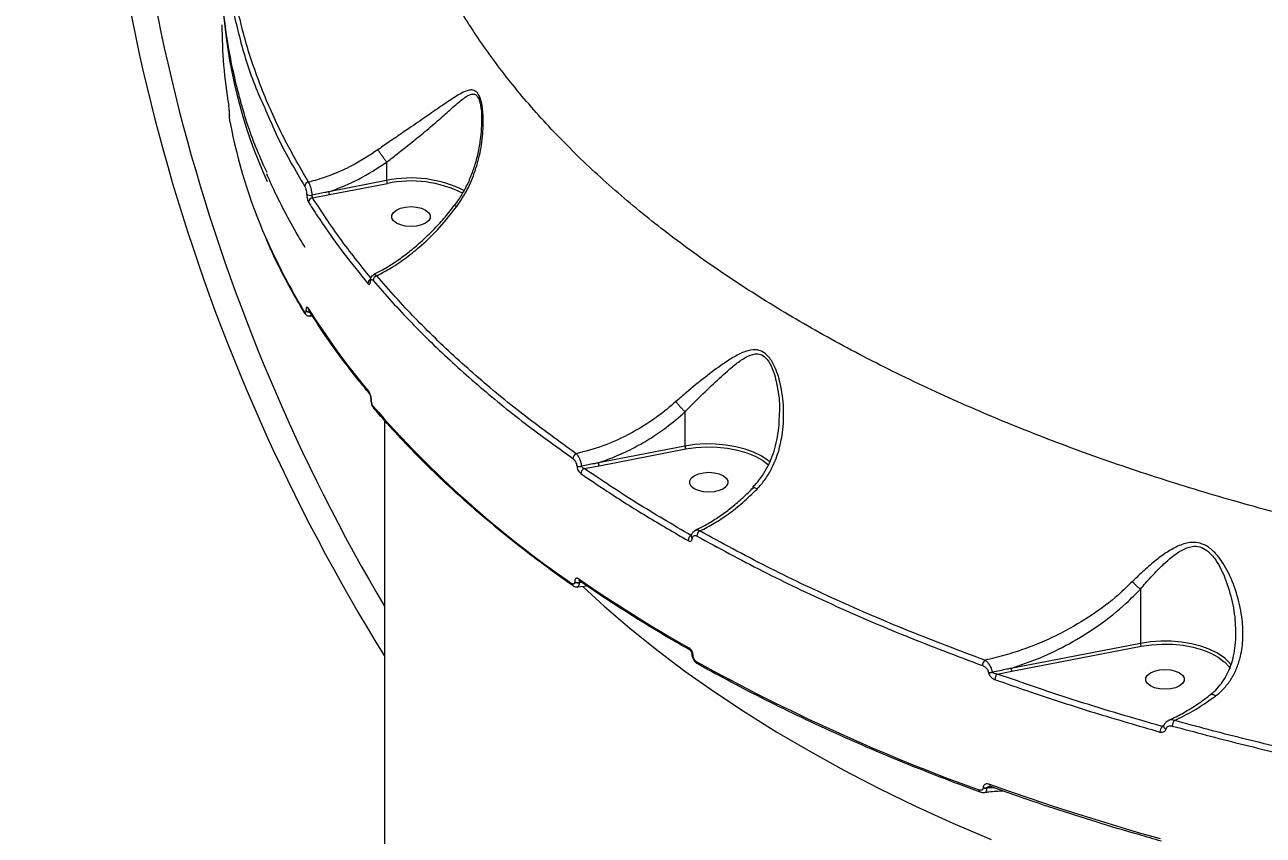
# Model space of a CAD drawing. Header units: millimetres. Extents: x -6901 to 7060, y -7557 to 6158.
# Drawn here: x 1490.2 to 1779.1, y -1751.7 to -1562.6 of the extents above; entities that cross this region are included whole.
import ezdxf

# ---------------------------------------------------------------- set-up
doc = ezdxf.new("R2010")
doc.units = ezdxf.units.MM
for name, color, linetype in [('DIKOM_ОБЪЕКТ', 7, 'Continuous'), ('DIKOM_РАЗМЕР_ЗОНА', 7, 'Continuous'), ('DIKOM_РАЗМЕР_ОБЪЕКТА', 7, 'Continuous')]:
    doc.layers.add(name, color=color, linetype=linetype)
doc.styles.add('style1', font='arial.ttf', dxfattribs={"width": 0.8})
doc.dimstyles.new('1-50', dxfattribs={"dimtxt": 300, "dimasz": 200, "dimexe": 100, "dimexo": 0, "dimgap": 100, "dimtad": 1, "dimtxsty": 'style1', "dimcen": 200, "dimclrd": 7, "dimclre": 7, "dimclrt": 7, "dimadec": 1, "dimazin": 2, "dimtfac": 1, "dimtmove": 0, "dimatfit": 2, "dimfxl": 0, "dimlwd": 25, "dimlwe": 18, "dimarcsym": 0})

# ---------------------------------------------------------------- blocks, each defined once
blk = doc.blocks.new('*D1')
at = {"layer": 'Defpoints', "color": 0, "transparency": 16777216}
for p in [(-4076.66, -462.32), (4983.51, -3127.59), (4983.51, -6854.07)]:
    blk.add_point(p, dxfattribs=at)
at = {"layer": 'DIKOM_РАЗМЕР_ОБЪЕКТА', "color": 7, "lineweight": 18, "transparency": 16777216}
for p, q in [((-4076.66, -462.32), (-4076.66, -6954.07)), ((4983.51, -3127.59), (4983.51, -6954.07))]:
    blk.add_line(p, q, dxfattribs=at)
at = {"layer": 'DIKOM_РАЗМЕР_ОБЪЕКТА', "color": 7, "lineweight": 25, "transparency": 16777216}
blk.add_line((-3876.66, -6854.07), (4783.51, -6854.07), dxfattribs=at)
at = {"layer": 'DIKOM_РАЗМЕР_ОБЪЕКТА', "color": 7, "transparency": 16777216}
for points in [[(-3876.66, -6820.74), (-3876.66, -6887.4), (-4076.66, -6854.07)], [(4783.51, -6820.74), (4783.51, -6887.4), (4983.51, -6854.07)]]:
    blk.add_solid(points, dxfattribs=at)
at = {"layer": 'DIKOM_РАЗМЕР_ОБЪЕКТА', "color": 7, "transparency": 16777216, "insert": (453.43, -6600.9), "char_height": 300, "attachment_point": 5, "style": 'style1'}
blk.add_mtext('9050', dxfattribs=at)
blk = doc.blocks.new('*D2')
at = {"layer": 'Defpoints', "color": 0, "transparency": 16777216}
for p in [(-1102.73, 4151.17), (-5819.23, -4492.42), (4721.24, -4492.42)]:
    blk.add_point(p, dxfattribs=at)
at = {"layer": 'DIKOM_РАЗМЕР_ОБЪЕКТА', "color": 7, "lineweight": 18, "transparency": 16777216}
for p, q in [((-1102.73, 4151.17), (-5919.23, 4151.17)), ((4721.24, -4492.42), (-5919.23, -4492.42))]:
    blk.add_line(p, q, dxfattribs=at)
at = {"layer": 'DIKOM_РАЗМЕР_ОБЪЕКТА', "color": 7, "lineweight": 25, "transparency": 16777216}
blk.add_line((-5819.23, 3951.17), (-5819.23, -4292.42), dxfattribs=at)
at = {"layer": 'DIKOM_РАЗМЕР_ОБЪЕКТА', "color": 7, "transparency": 16777216}
for points in [[(-5852.56, 3951.17), (-5785.89, 3951.17), (-5819.23, 4151.17)], [(-5852.56, -4292.42), (-5785.89, -4292.42), (-5819.23, -4492.42)]]:
    blk.add_solid(points, dxfattribs=at)
at = {"layer": 'DIKOM_РАЗМЕР_ОБЪЕКТА', "color": 7, "transparency": 16777216, "insert": (-6072.4, -170.63), "char_height": 300, "attachment_point": 5, "rotation": 90, "style": 'style1'}
blk.add_mtext('8650', dxfattribs=at)
blk = doc.blocks.new('*D3')
at = {"layer": 'Defpoints', "color": 0, "transparency": 16777216}
for p in [(-1553.27, 6158.28), (-6450.85, -6312.94), (5659.92, -6312.94)]:
    blk.add_point(p, dxfattribs=at)
at = {"layer": 'DIKOM_РАЗМЕР_ЗОНА', "color": 7, "lineweight": 18, "transparency": 16777216}
for p, q in [((-1553.27, 6158.28), (-6550.85, 6158.28)), ((5659.92, -6312.94), (-6550.85, -6312.94))]:
    blk.add_line(p, q, dxfattribs=at)
at = {"layer": 'DIKOM_РАЗМЕР_ЗОНА', "color": 7, "lineweight": 25, "transparency": 16777216}
blk.add_line((-6450.85, 5958.28), (-6450.85, -6112.94), dxfattribs=at)
at = {"layer": 'DIKOM_РАЗМЕР_ЗОНА', "color": 7, "transparency": 16777216}
for points in [[(-6484.18, 5958.28), (-6417.52, 5958.28), (-6450.85, 6158.28)], [(-6484.18, -6112.94), (-6417.52, -6112.94), (-6450.85, -6312.94)]]:
    blk.add_solid(points, dxfattribs=at)
at = {"layer": 'DIKOM_РАЗМЕР_ЗОНА', "color": 7, "transparency": 16777216, "insert": (-6704.02, -77.33), "char_height": 300, "attachment_point": 5, "rotation": 90, "style": 'style1'}
blk.add_mtext('12500', dxfattribs=at)
blk = doc.blocks.new('*D4')
at = {"layer": 'Defpoints', "color": 0, "transparency": 16777216}
for p in [(-5588.2, -1083.32), (7059.54, -2218.88), (7059.54, -7457.08)]:
    blk.add_point(p, dxfattribs=at)
at = {"layer": 'DIKOM_РАЗМЕР_ЗОНА', "color": 7, "lineweight": 18, "transparency": 16777216}
for p, q in [((-5588.2, -1083.32), (-5588.2, -7557.08)), ((7059.54, -2218.88), (7059.54, -7557.08))]:
    blk.add_line(p, q, dxfattribs=at)
at = {"layer": 'DIKOM_РАЗМЕР_ЗОНА', "color": 7, "lineweight": 25, "transparency": 16777216}
blk.add_line((-5388.2, -7457.08), (6859.54, -7457.08), dxfattribs=at)
at = {"layer": 'DIKOM_РАЗМЕР_ЗОНА', "color": 7, "transparency": 16777216}
for points in [[(-5388.2, -7423.74), (-5388.2, -7490.41), (-5588.2, -7457.08)], [(6859.54, -7423.74), (6859.54, -7490.41), (7059.54, -7457.08)]]:
    blk.add_solid(points, dxfattribs=at)
at = {"layer": 'DIKOM_РАЗМЕР_ЗОНА', "color": 7, "transparency": 16777216, "insert": (735.67, -7203.9), "char_height": 300, "attachment_point": 5, "style": 'style1'}
blk.add_mtext('12650', dxfattribs=at)

msp = doc.modelspace()

# ---------------------------------------------------------------- linework, layer by layer
at = {"layer": 'DIKOM_ОБЪЕКТ', "color": 7, "linetype": 'Continuous', "lineweight": 15}
for p, q in [((1537.94, -1583.759), (1537.94, -1583.671)), ((1537.94, -1583.671), (1537.944, -1583.718)), ((1537.94, -1583.759), (1537.944, -1583.807)), ((1537.944, -1583.807), (1537.944, -1583.718)), ((1596.759, -1584.742), (1596.755, -1585.179)), ((1574.597, -1594.696), (1574.597, -1598.98)), ((1574.597, -1598.98), (1561.091, -1601.591)), ((1561.267, -1602.261), (1574.773, -1599.649)), ((1557.346, -1603.002), (1561.267, -1602.261)), ((1555.787, -1629.239), (1555.787, -1629.287)), ((1556.348, -1629.065), (1556.35, -1629.067)), ((1557.369, -1630.632), (1556.701, -1630.688)), ((1570.988, -1650.105), (1570.988, -1650.036)), ((1571.071, -1650.31), (1571.071, -1650.242)), ((1574.182, -1917.117), (1574.182, -1655.009)), ((1644.214, -1652.914), (1644.214, -1660.913)), ((1644.214, -1660.913), (1624.013, -1664.819)), ((1624.189, -1665.489), (1644.386, -1661.583)), ((1620.692, -1666.15), (1624.189, -1665.489)), ((1664.063, -1664.675), (1663.716, -1664.379)), ((1618.48, -1692.534), (1618.48, -1692.602)), ((1619.61, -1692.715), (1619.997, -1692.646)), ((1619.61, -1692.783), (1619.61, -1692.715)), ((1620.171, -1692.763), (1619.61, -1692.783)), ((1621.461, -1693.63), (1619.095, -1693.802)), ((1750.474, -1694.28), (1750.474, -1706.933)), ((1750.474, -1706.933), (1720.256, -1712.776)), ((1645.891, -1709.552), (1645.891, -1709.505)), ((1646.153, -1709.9), (1646.153, -1709.853)), ((1720.432, -1713.446), (1750.65, -1707.602)), ((1717.072, -1714.084), (1720.432, -1713.446)), ((1755.952, -1726.124), (1755.508, -1726.315)), ((1755.941, -1726.284), (1755.944, -1726.272)), ((1713.775, -1740.572), (1713.775, -1740.66)), ((1714.675, -1740.639), (1715.781, -1740.445)), ((1716.3, -1740.629), (1714.675, -1740.727)), ((1714.675, -1740.727), (1714.675, -1740.639)), ((1715.54, -1740.359), (1715.531, -1740.356))]:
    msp.add_line(p, q, dxfattribs=at)
at = {"layer": 'DIKOM_ОБЪЕКТ', "color": 7, "linetype": 'Continuous', "lineweight": 15, "flags": 128}
for points in [[(1580.305, -1605.064), (1581.573, -1605.158), (1582.738, -1605.432), (1583.706, -1605.864), (1584.398, -1606.419), (1584.759, -1607.052), (1584.759, -1607.712), (1584.398, -1608.345), (1583.706, -1608.9), (1582.738, -1609.332), (1581.573, -1609.606), (1580.305, -1609.699), (1579.037, -1609.606), (1577.872, -1609.332), (1576.904, -1608.9), (1576.211, -1608.345), (1575.851, -1607.712), (1575.851, -1607.052), (1576.211, -1606.419), (1576.904, -1605.864), (1577.872, -1605.432), (1579.037, -1605.158), (1580.305, -1605.064)], [(1663.716, -1664.379), (1663.456, -1664.174), (1661.962, -1663.193), (1660.204, -1662.335), (1658.222, -1661.619), (1656.057, -1661.06), (1653.757, -1660.67), (1651.371, -1660.458), (1648.951, -1660.428), (1646.547, -1660.581), (1644.214, -1660.913)], [(1644.386, -1661.583), (1646.777, -1661.249), (1649.239, -1661.108), (1651.715, -1661.165), (1654.143, -1661.419), (1656.467, -1661.862), (1658.629, -1662.484), (1660.579, -1663.272), (1662.27, -1664.204), (1663.661, -1665.261), (1663.808, -1665.397)], [(1649.764, -1667.027), (1651.032, -1667.121), (1652.197, -1667.395), (1653.165, -1667.827), (1653.857, -1668.382), (1654.218, -1669.015), (1654.218, -1669.674), (1653.857, -1670.307), (1653.165, -1670.862), (1652.197, -1671.294), (1651.032, -1671.568), (1649.764, -1671.662), (1648.496, -1671.568), (1647.331, -1671.294), (1646.363, -1670.862), (1645.671, -1670.307), (1645.31, -1669.674), (1645.31, -1669.015), (1645.671, -1668.382), (1646.363, -1667.827), (1647.331, -1667.395), (1648.496, -1667.121), (1649.764, -1667.027)], [(1620.437, -1693.723), (1625.36, -1698.252), (1631.339, -1703.402), (1637.62, -1708.457), (1644.198, -1713.41), (1651.066, -1718.258), (1658.217, -1722.995), (1665.646, -1727.618), (1673.346, -1732.122), (1681.308, -1736.504), (1689.526, -1740.758), (1697.992, -1744.881), (1706.698, -1748.869), (1715.637, -1752.718)], [(1770.15, -1710.383), (1769.825, -1710.127), (1768.314, -1709.147), (1766.54, -1708.291), (1764.541, -1707.579), (1762.361, -1707.027), (1760.047, -1706.645), (1757.649, -1706.442), (1755.219, -1706.423), (1752.81, -1706.587), (1750.474, -1706.933)], [(1750.65, -1707.602), (1753.043, -1707.254), (1755.512, -1707.101), (1757.997, -1707.147), (1760.439, -1707.391), (1762.777, -1707.827), (1764.956, -1708.444), (1766.924, -1709.227), (1768.631, -1710.158), (1770.038, -1711.215), (1770.135, -1711.302)], [(1771.665, -1711.969), (1771.04, -1711.211), (1770.15, -1710.383)], [(1756.182, -1713.017), (1757.45, -1713.111), (1758.615, -1713.385), (1759.583, -1713.817), (1760.275, -1714.372), (1760.636, -1715.005), (1760.636, -1715.665), (1760.275, -1716.298), (1759.583, -1716.853), (1758.615, -1717.285), (1757.45, -1717.559), (1756.182, -1717.653), (1754.914, -1717.559), (1753.749, -1717.285), (1752.781, -1716.853), (1752.088, -1716.298), (1751.728, -1715.665), (1751.728, -1715.005), (1752.088, -1714.372), (1752.781, -1713.817), (1753.749, -1713.385), (1754.914, -1713.111), (1756.182, -1713.017)], [(1770.135, -1711.302), (1771.111, -1712.37), (1771.424, -1712.828)], [(1756.447, -1726.922), (1756.252, -1726.814), (1756.098, -1726.687), (1755.991, -1726.547), (1755.94, -1726.403), (1755.941, -1726.284)], [(1755.16, -1752.565), (1750.029, -1751.101), (1744.939, -1749.6), (1739.89, -1748.062), (1734.883, -1746.488), (1729.919, -1744.878), (1725, -1743.233), (1720.125, -1741.553), (1715.297, -1739.837)]]:
    msp.add_lwpolyline(points, dxfattribs=at)
at = {"layer": 'DIKOM_ОБЪЕКТ', "color": 7, "linetype": 'Continuous', "lineweight": 15}
for centre, radius, start, end in [((1956.299, -1472.324), 450, 180, 211.88074), ((1956.299, -1472.324), 444, 180, 210.61325), ((1655.531, -1550.07), 119.395, 183.6151, 204.29353), ((1648.494, -1562.609), 112.312, 180.01358, 189.67194), ((1659.222, -1562.609), 123.261, 190.57648, 203.73214), ((1556.601, -1600.424), 1.102, 100.58984, 175.44521), ((1580.308, -1625.702), 27.326, 62.91779, 102.0622), ((1575.908, -1598.994), 1.31, 179.38853, 210.02151), ((1580.281, -1625.796), 26.721, 63.17402, 101.89485), ((1556.822, -1600.832), 1.606, 236.9953, 285.08535), ((1557.502, -1604.102), 1.111, 98.05554, 175.3851), ((1562.402, -1601.605), 1.31, 179.38853, 210.02151), ((1677.603, -1554.824), 143.222, 203.62385, 211.49859), ((1571.356, -1623.088), 1.152, 118.55461, 175.95861), ((1571.185, -1622.376), 0.436, 176.95976, 215.33736), ((1572.611, -1622.338), 1.169, 104.98102, 175.8422), ((1556.61, -1628.486), 1.115, 222.47111, 274.38847), ((1556.617, -1628.523), 1.128, 222.59044, 275.47734), ((1702.985, -1536.854), 173.111, 212.04018, 220.036), ((1556.938, -1628.699), 0.694, 179.43773, 211.63424), ((1556.181, -1629.66), 0.697, 179.49127, 211.18507), ((1571.111, -1648.225), 0.666, 178.74604, 220.1698), ((1571.303, -1650.029), 0.314, 181.13541, 222.64675), ((1571.304, -1650.097), 0.315, 181.91652, 222.60905), ((1572.148, -1651.65), 0.666, 178.71186, 219.85721), ((1756.633, -1490.775), 245.268, 220.9844, 235.54507), ((1619.408, -1663.907), 1.33, 115.14388, 177.1185), ((1619.64, -1663.741), 1.938, 249.90442, 284.2635), ((1621.219, -1667.37), 1.329, 113.35677, 177.34617), ((1625.324, -1664.833), 1.311, 179.3892, 210.02085), ((1648.396, -1681.953), 1.433, 120.73429, 177.84256), ((1646.348, -1683.01), 1.413, 118.36533, 178.0337), ((1646.203, -1681.991), 0.511, 176.21542, 239.66992), ((1618.471, -1693.055), 0.602, 176.35059, 232.12923), ((1619.283, -1691.135), 1.613, 240.13449, 281.70311), ((1619.283, -1691.204), 1.612, 240.12888, 281.70871), ((1620.024, -1691.937), 0.605, 176.50373, 232.23665), ((1814.31, -1409.037), 343.502, 235.4335, 240.4959), ((1751.785, -1706.947), 1.311, 179.38971, 210.02034), ((1645.708, -1708.047), 0.57, 174.72342, 235.74575), ((1646.314, -1709.46), 0.425, 185.42002, 247.71356), ((1646.317, -1709.503), 0.43, 187.29565, 247.50913), ((1647.402, -1711.194), 0.572, 174.85878, 235.67592), ((1867.35, -1313.502), 454.694, 240.98872, 250.13046), ((1715.353, -1712.136), 1.743, 133.14787, 179.16986), ((1721.567, -1712.79), 1.311, 179.39357, 210.01397), ((1715.369, -1711.596), 2.139, 260.80069, 285.5568), ((1718.234, -1715.37), 1.733, 132.11798, 179.52488), ((1757.029, -1727.613), 2, 139.50904, 180.0379), ((1759.96, -1726.224), 2.063, 141.38832, 179.75752), ((1713.331, -1741.204), 0.527, 171.66791, 237.16275), ((1714.355, -1738.858), 1.809, 251.30566, 280.1831), ((1714.355, -1738.946), 1.81, 251.31752, 280.17123), ((1715.811, -1739.917), 0.52, 171.13047, 237.47166)]:
    msp.add_arc(centre, radius, start, end, dxfattribs=at)
for points, knots in [([(1894.627, -1695.596), (1887.687, -1694.949), (1873.802, -1693.654), (1853.281, -1690.959), (1832.866, -1687.692), (1812.651, -1683.783), (1792.71, -1679.245), (1773.481, -1674.174), (1755.014, -1668.601), (1737.34, -1662.566), (1720.172, -1655.97), (1703.592, -1648.813), (1687.673, -1641.105), (1672.762, -1633.014), (1658.887, -1624.577), (1646.051, -1615.835), (1634.05, -1606.65), (1622.962, -1597.033), (1612.848, -1587.007), (1603.924, -1576.787), (1596.195, -1566.412), (1589.639, -1555.923), (1584.151, -1545.153), (1579.807, -1534.129), (1576.606, -1522.883), (1574.776, -1511.651), (1574.028, -1503.787), (1574.22, -1499.712), (1574.238, -1499.333)], [0, 0, 0, 0, 0.0392428, 0.0785158, 0.1177586, 0.1581421, 0.1985587, 0.2389423, 0.2781872, 0.3174625, 0.3567075, 0.3970914, 0.4375083, 0.4778923, 0.5171658, 0.5564696, 0.5957434, 0.6361546, 0.6765985, 0.7170099, 0.7563479, 0.7957165, 0.8350546, 0.8755303, 0.9160384, 0.9565142, 0.9959506, 1, 1, 1, 1]), ([(1546.699, -1597.091), (1545.925, -1595.415), (1543.357, -1589.852), (1540.312, -1580.253), (1537.616, -1568.347), (1536.263, -1557.996), (1536.326, -1551.63), (1536.35, -1549.259)], [0, 0, 0, 0, 0.1071166, 0.3555384, 0.6041539, 0.8525745, 1, 1, 1, 1]), ([(1537.99, -1555.507), (1538.796, -1559.281), (1540.408, -1566.828), (1543.442, -1576.129), (1545.95, -1581.604), (1546.765, -1583.384)], [0, 0, 0, 0, 0.4029383, 0.8058743, 1, 1, 1, 1]), ([(1556.399, -1599.341), (1554.3, -1595.71), (1550.102, -1588.448), (1545.227, -1577.316), (1541.324, -1566.037), (1539.719, -1558.419), (1538.917, -1554.609)], [0, 0, 0, 0, 0.2485959, 0.4971942, 0.7485964, 1, 1, 1, 1]), ([(1590.969, -1605.056), (1591.829, -1603.76), (1593.572, -1601.133), (1595.379, -1596.65), (1596.637, -1591.848), (1597.188, -1587.276), (1597.176, -1583.78), (1596.907, -1581.45), (1596.511, -1579.757), (1595.796, -1578.331), (1594.844, -1577.801), (1593.867, -1577.851), (1592.442, -1578.319), (1590.321, -1579.59), (1587.286, -1581.665), (1583.806, -1584.085), (1580.286, -1586.496), (1576.868, -1588.82), (1574.39, -1590.516), (1572.944, -1591.534), (1572.552, -1591.811)], [0, 0, 0, 0, 0.0704035, 0.1427038, 0.2195593, 0.2979657, 0.3555937, 0.3848669, 0.4149656, 0.4491201, 0.4886814, 0.5172644, 0.5465204, 0.6240218, 0.7036977, 0.7828124, 0.8640041, 0.9204681, 0.9784129, 1, 1, 1, 1]), ([(1574.596, -1594.69), (1574.596, -1594.69), (1574.952, -1594.405), (1576.297, -1593.367), (1578.566, -1591.582), (1581.69, -1589.103), (1584.903, -1586.428), (1588.048, -1583.712), (1590.782, -1581.216), (1592.691, -1579.662), (1593.983, -1578.92), (1594.763, -1578.714), (1595.338, -1578.888), (1595.828, -1579.372), (1596.097, -1579.882), (1596.406, -1580.815), (1596.631, -1581.966), (1596.791, -1583.431), (1596.768, -1584.381), (1596.759, -1584.742)], [0, 0, 0, 0, 0.0000503, 0.0327649, 0.1209451, 0.2092392, 0.3339593, 0.4588431, 0.5798231, 0.7004823, 0.7429834, 0.7853259, 0.8276248, 0.8405619, 0.878638, 0.887687, 0.9304848, 0.9735741, 1, 1, 1, 1]), ([(1537.944, -1583.718), (1537.944, -1583.656), (1537.943, -1583.442), (1537.928, -1583.018), (1537.893, -1582.471), (1537.842, -1581.907), (1537.801, -1581.63), (1537.778, -1581.478)], [0, 0, 0, 0, 0.0796077, 0.2756971, 0.4707299, 0.7105094, 1, 1, 1, 1]), ([(1538.054, -1585.234), (1538.038, -1585.132), (1538.01, -1584.954), (1537.976, -1584.591), (1537.955, -1584.25), (1537.945, -1583.984), (1537.945, -1583.848), (1537.944, -1583.807)], [0, 0, 0, 0, 0.3025359, 0.5346332, 0.725431, 0.9170936, 1, 1, 1, 1]), ([(1546.765, -1583.384), (1547.599, -1585.348), (1550.028, -1591.063), (1553.333, -1596.662), (1555.503, -1600.337)], [0, 0, 0, 0, 0.3436569, 1, 1, 1, 1]), ([(1590.41, -1604.825), (1590.776, -1604.341), (1591.72, -1603.094), (1592.991, -1600.871), (1594.259, -1598.172), (1595.287, -1595.247), (1596.094, -1592.148), (1596.593, -1589.096), (1596.803, -1586.601), (1596.794, -1585.218), (1596.791, -1584.743)], [0, 0, 0, 0, 0.08349, 0.2151873, 0.3533903, 0.49688, 0.6455651, 0.7987703, 0.9307826, 1, 1, 1, 1]), ([(1572.552, -1591.811), (1570.543, -1593.124), (1567.236, -1595.286), (1562.247, -1597.516), (1558.867, -1598.694), (1556.901, -1599.209), (1556.399, -1599.341)], [0, 0, 0, 0, 0.3957844, 0.6516337, 0.910997, 1, 1, 1, 1]), ([(1572.552, -1591.811), (1572.568, -1591.833), (1572.639, -1591.93), (1572.836, -1592.204), (1573.199, -1592.713), (1573.683, -1593.394), (1574.178, -1594.094), (1574.456, -1594.491), (1574.596, -1594.69)], [0, 0, 0, 0, 0.0352196, 0.1540836, 0.3655521, 0.5770283, 0.7885014, 1, 1, 1, 1]), ([(1561.091, -1601.591), (1562.271, -1601.166), (1564.639, -1600.312), (1569.245, -1598.176), (1572.463, -1596.084), (1574.597, -1594.696)], [0, 0, 0, 0, 0.250402, 0.5028654, 1, 1, 1, 1]), ([(1574.597, -1594.696), (1574.597, -1594.694), (1574.597, -1594.692), (1574.596, -1594.691), (1574.596, -1594.69)], [0, 0, 0, 0, 0.6649195, 1, 1, 1, 1]), ([(1555.61, -1614.562), (1555.192, -1613.893), (1553.597, -1611.339), (1551.145, -1606.846), (1548.557, -1601.793), (1547.175, -1598.625), (1546.638, -1597.394)], [0, 0, 0, 0, 0.1187387, 0.4526185, 0.7871417, 1, 1, 1, 1]), ([(1555.503, -1600.337), (1555.553, -1600.435), (1555.655, -1600.63), (1555.79, -1601.075), (1555.892, -1601.572), (1555.935, -1601.951), (1555.945, -1602.144), (1555.947, -1602.18)], [0, 0, 0, 0, 0.2363155, 0.4725527, 0.7091416, 0.9458713, 1, 1, 1, 1]), ([(1557.24, -1602.383), (1557.235, -1602.324), (1557.21, -1602.005), (1557.119, -1601.379), (1556.923, -1600.558), (1556.672, -1599.824), (1556.49, -1599.502), (1556.399, -1599.341)], [0, 0, 0, 0, 0.0542169, 0.2910907, 0.5276245, 0.7637413, 1, 1, 1, 1]), ([(1555.947, -1602.18), (1555.948, -1602.215), (1555.958, -1602.406), (1556.001, -1602.783), (1556.103, -1603.277), (1556.239, -1603.721), (1556.343, -1603.915), (1556.394, -1604.013)], [0, 0, 0, 0, 0.053549, 0.2897991, 0.5263647, 0.7631163, 1, 1, 1, 1]), ([(1561.091, -1601.591), (1560.779, -1601.658), (1559.497, -1601.933), (1558.212, -1602.189), (1557.24, -1602.383)], [0, 0, 0, 0, 0.2435951, 1, 1, 1, 1]), ([(1557.346, -1603.002), (1557.333, -1602.969), (1557.307, -1602.902), (1557.275, -1602.752), (1557.251, -1602.586), (1557.242, -1602.459), (1557.24, -1602.395), (1557.24, -1602.383)], [0, 0, 0, 0, 0.2371241, 0.4742091, 0.7107316, 0.946597, 1, 1, 1, 1]), ([(1570.91, -1621.674), (1568.476, -1618.653), (1563.527, -1612.511), (1559.429, -1606.205), (1557.346, -1603.002)], [0, 0, 0, 0, 0.4919468, 1, 1, 1, 1]), ([(1556.394, -1604.013), (1556.6, -1604.339), (1557.626, -1605.973), (1560.266, -1609.987), (1564.547, -1616.018), (1568.32, -1620.676), (1570.207, -1623.006)], [0, 0, 0, 0, 0.0507662, 0.2538463, 0.6266978, 1, 1, 1, 1]), ([(1571.516, -1620.912), (1572.118, -1620.611), (1573.647, -1619.848), (1576.098, -1618.331), (1578.848, -1616.405), (1581.557, -1614.23), (1584.194, -1611.839), (1586.722, -1609.247), (1588.801, -1606.899), (1589.971, -1605.361), (1590.395, -1604.803)], [0, 0, 0, 0, 0.0889519, 0.2258139, 0.3640176, 0.5031929, 0.6428525, 0.7823294, 0.9210229, 1, 1, 1, 1]), ([(1572.308, -1621.209), (1573.431, -1620.611), (1575.761, -1619.368), (1579.249, -1616.975), (1583.06, -1613.871), (1587.078, -1609.966), (1589.663, -1606.704), (1590.969, -1605.056)], [0, 0, 0, 0, 0.1665413, 0.3455493, 0.5267564, 0.7607824, 1, 1, 1, 1]), ([(1590.969, -1605.056), (1590.944, -1605.041), (1590.783, -1604.951), (1590.56, -1604.844), (1590.51, -1604.866), (1590.487, -1604.876)], [0, 0, 0, 0, 0.0953742, 0.5959974, 1, 1, 1, 1]), ([(1555.585, -1630.02), (1554.984, -1629.021), (1553.245, -1626.126), (1550.61, -1621.297), (1548.176, -1616.454), (1546.913, -1613.507), (1546.481, -1612.499)], [0, 0, 0, 0, 0.1730569, 0.5012955, 0.8294802, 1, 1, 1, 1]), ([(1570.207, -1623.006), (1570.231, -1623.033), (1570.324, -1623.138), (1570.482, -1623.228), (1570.651, -1623.182), (1570.779, -1622.986), (1570.812, -1622.748), (1570.829, -1622.628)], [0, 0, 0, 0, 0.0826175, 0.3216935, 0.5513411, 0.7756472, 1, 1, 1, 1]), ([(1570.739, -1622.43), (1570.739, -1622.431), (1570.738, -1622.432), (1570.747, -1622.399), (1570.749, -1622.355), (1570.749, -1622.346)], [0, 0, 0, 0, 0.3234898, 0.8518239, 1, 1, 1, 1]), ([(1570.754, -1622.354), (1570.755, -1622.323), (1570.765, -1622.061), (1570.873, -1621.68), (1571.141, -1621.223), (1571.409, -1621.066), (1571.526, -1620.997)], [0, 0, 0, 0, 0.0555698, 0.4641902, 0.765585, 1, 1, 1, 1]), ([(1570.829, -1622.628), (1570.846, -1622.51), (1570.879, -1622.274), (1571.005, -1622.081), (1571.173, -1622.037), (1571.329, -1622.126), (1571.421, -1622.227), (1571.445, -1622.254)], [0, 0, 0, 0, 0.2256341, 0.4513699, 0.6801792, 0.917511, 1, 1, 1, 1]), ([(1571.445, -1622.254), (1572.899, -1623.93), (1577.153, -1628.833), (1584.898, -1636.798), (1595.012, -1646.074), (1605.99, -1655.13), (1614.049, -1660.937), (1618.079, -1663.84)], [0, 0, 0, 0, 0.1144527, 0.334764, 0.555074, 0.7775367, 1, 1, 1, 1]), ([(1572.308, -1621.209), (1572.261, -1621.17), (1572.074, -1621.018), (1571.8, -1620.892), (1571.625, -1620.971), (1571.557, -1621.001)], [0, 0, 0, 0, 0.1743461, 0.6789174, 1, 1, 1, 1]), ([(1618.842, -1662.703), (1614.86, -1659.834), (1606.895, -1654.097), (1595.962, -1645.095), (1585.824, -1635.813), (1578.032, -1627.805), (1573.76, -1622.882), (1572.308, -1621.209)], [0, 0, 0, 0, 0.2203112, 0.4406212, 0.6630826, 0.8855442, 1, 1, 1, 1]), ([(1555.787, -1629.287), (1555.785, -1629.348), (1555.782, -1629.503), (1555.745, -1629.685), (1555.676, -1629.792), (1555.586, -1629.792), (1555.518, -1629.7), (1555.484, -1629.654)], [0, 0, 0, 0, 0.1423015, 0.3570551, 0.5715101, 0.7856815, 1, 1, 1, 1]), ([(1556.244, -1628.692), (1556.192, -1628.623), (1556.089, -1628.486), (1555.952, -1628.486), (1555.849, -1628.645), (1555.795, -1628.919), (1555.789, -1629.148), (1555.787, -1629.239)], [0, 0, 0, 0, 0.2150465, 0.4299581, 0.6447274, 0.8592462, 1, 1, 1, 1]), ([(1570.596, -1648.649), (1569.802, -1647.687), (1567.499, -1644.9), (1563.914, -1640.239), (1559.934, -1634.674), (1557.538, -1630.926), (1556.347, -1629.063)], [0, 0, 0, 0, 0.1498856, 0.4344471, 0.7189756, 1, 1, 1, 1]), ([(1556.706, -1630.604), (1556.612, -1630.615), (1556.401, -1630.641), (1556.094, -1630.527), (1555.831, -1630.341), (1555.671, -1630.165), (1555.608, -1630.05), (1555.591, -1630.017)], [0, 0, 0, 0, 0.1989833, 0.4514762, 0.680352, 0.9104729, 1, 1, 1, 1]), ([(1556.695, -1630.597), (1556.723, -1630.602), (1556.819, -1630.618), (1556.937, -1630.446), (1556.99, -1630.192), (1557.013, -1630.085)], [0, 0, 0, 0, 0.1964076, 0.6593363, 1, 1, 1, 1]), ([(1661.031, -1670.938), (1661.654, -1670.234), (1662.913, -1668.812), (1664.649, -1665.915), (1666.131, -1662.238), (1667.139, -1657.429), (1667.358, -1652.034), (1666.773, -1647.454), (1665.867, -1644.178), (1664.993, -1641.94), (1663.794, -1639.981), (1662.237, -1638.745), (1660.416, -1638.293), (1658.228, -1638.774), (1655.72, -1640.031), (1652.65, -1642.018), (1648.951, -1644.79), (1645.217, -1647.814), (1642.902, -1649.834), (1642.084, -1650.548)], [0, 0, 0, 0, 0.0443367, 0.0895888, 0.159954, 0.2324657, 0.322499, 0.415211, 0.4503611, 0.4859279, 0.5329417, 0.5664257, 0.5998053, 0.6530976, 0.7102638, 0.768666, 0.857877, 0.9497894, 1, 1, 1, 1]), ([(1644.207, -1652.894), (1644.209, -1652.891), (1644.949, -1652.136), (1647.034, -1650.059), (1650.374, -1646.792), (1653.676, -1643.769), (1656.404, -1641.465), (1658.278, -1640.208), (1659.759, -1639.553), (1660.904, -1639.318), (1662.155, -1639.533), (1663.528, -1640.682), (1664.532, -1642.582), (1665.256, -1644.745), (1665.958, -1647.981), (1666.39, -1650.856), (1666.239, -1653.005), (1666.222, -1653.248)], [0, 0, 0, 0, 0.0002361, 0.0748492, 0.2105119, 0.3463139, 0.4312113, 0.5158841, 0.5533153, 0.5906101, 0.6352575, 0.6796464, 0.744297, 0.7952643, 0.8463356, 0.9825658, 1, 1, 1, 1]), ([(1571.071, -1650.242), (1571.07, -1650.165), (1571.064, -1649.938), (1570.999, -1649.503), (1570.857, -1648.987), (1570.664, -1648.518), (1570.518, -1648.313), (1570.445, -1648.211)], [0, 0, 0, 0, 0.1082943, 0.3204229, 0.5430557, 0.771567, 1, 1, 1, 1]), ([(1570.988, -1650.036), (1570.988, -1650.033), (1570.99, -1649.98), (1570.979, -1649.815), (1570.94, -1649.546), (1570.863, -1649.232), (1570.762, -1648.948), (1570.67, -1648.757), (1570.607, -1648.662), (1570.603, -1648.657), (1570.601, -1648.655)], [0, 0, 0, 0, 0.0069505, 0.1391895, 0.290409, 0.4645163, 0.6510466, 0.8100559, 0.9382622, 1, 1, 1, 1]), ([(1571.648, -1652.069), (1571.612, -1652.032), (1571.44, -1651.857), (1571.248, -1651.445), (1571.055, -1650.821), (1570.972, -1650.35), (1570.992, -1650.126), (1570.994, -1650.107)], [0, 0, 0, 0, 0.0787019, 0.3778818, 0.6638753, 0.9705777, 1, 1, 1, 1]), ([(1571.483, -1651.635), (1571.434, -1651.569), (1571.338, -1651.436), (1571.21, -1651.129), (1571.119, -1650.794), (1571.076, -1650.511), (1571.073, -1650.362), (1571.071, -1650.31)], [0, 0, 0, 0, 0.2289002, 0.4578823, 0.6785245, 0.888317, 1, 1, 1, 1]), ([(1618.102, -1693.531), (1616.91, -1692.688), (1613.451, -1690.244), (1607.921, -1686.126), (1601.604, -1681.148), (1595.557, -1676.081), (1589.78, -1670.929), (1584.279, -1665.697), (1579.061, -1660.388), (1574.876, -1655.839), (1572.476, -1653.051), (1571.637, -1652.077)], [0, 0, 0, 0, 0.0652737, 0.1892968, 0.3133235, 0.4373503, 0.5613719, 0.6853873, 0.8093952, 0.9333923, 1, 1, 1, 1]), ([(1642.084, -1650.548), (1640.713, -1651.714), (1638.296, -1653.769), (1634.486, -1656.303), (1630.217, -1658.712), (1624.995, -1661.05), (1620.909, -1662.148), (1618.842, -1662.703)], [0, 0, 0, 0, 0.202262, 0.3564056, 0.5119917, 0.7532493, 1, 1, 1, 1]), ([(1642.084, -1650.548), (1642.098, -1650.565), (1642.234, -1650.741), (1642.556, -1651.133), (1643.099, -1651.75), (1643.684, -1652.379), (1644.033, -1652.722), (1644.207, -1652.894)], [0, 0, 0, 0, 0.0262372, 0.2630947, 0.5087316, 0.7543773, 1, 1, 1, 1]), ([(1624.013, -1664.819), (1625.437, -1664.311), (1628.299, -1663.289), (1632.379, -1661.325), (1636.247, -1659.085), (1640.241, -1656.366), (1642.78, -1654.159), (1644.214, -1652.914)], [0, 0, 0, 0, 0.1948132, 0.391645, 0.5750681, 0.7602136, 1, 1, 1, 1]), ([(1644.214, -1652.914), (1644.213, -1652.91), (1644.213, -1652.903), (1644.209, -1652.897), (1644.207, -1652.894), (1644.207, -1652.894)], [0, 0, 0, 0, 0.5019849, 0.91493, 1, 1, 1, 1]), ([(1659.988, -1670.524), (1660.252, -1670.262), (1661.104, -1669.422), (1662.313, -1667.787), (1663.606, -1665.645), (1664.627, -1663.316), (1665.39, -1660.797), (1665.939, -1658.062), (1666.238, -1655.517), (1666.232, -1653.878), (1666.229, -1653.25)], [0, 0, 0, 0, 0.0587396, 0.1889127, 0.3230128, 0.4584222, 0.5951307, 0.7411377, 0.9007233, 1, 1, 1, 1]), ([(1644.214, -1660.913), (1644.216, -1660.964), (1644.219, -1661.066), (1644.249, -1661.236), (1644.293, -1661.394), (1644.337, -1661.503), (1644.369, -1661.559), (1644.382, -1661.578), (1644.386, -1661.583)], [0, 0, 0, 0, 0.2147619, 0.4294222, 0.6440241, 0.8586425, 0.9553632, 1, 1, 1, 1]), ([(1618.079, -1663.84), (1618.185, -1663.929), (1618.397, -1664.107), (1618.677, -1664.536), (1618.88, -1665.019), (1618.956, -1665.37), (1618.973, -1665.541), (1618.975, -1665.561)], [0, 0, 0, 0, 0.2486225, 0.4975118, 0.7389297, 0.9703229, 1, 1, 1, 1]), ([(1620.118, -1665.619), (1620.114, -1665.587), (1620.085, -1665.302), (1619.967, -1664.718), (1619.674, -1663.904), (1619.282, -1663.171), (1618.988, -1662.858), (1618.842, -1662.703)], [0, 0, 0, 0, 0.0300297, 0.2639444, 0.5066455, 0.7544239, 1, 1, 1, 1]), ([(1618.975, -1665.561), (1619.003, -1665.74), (1619.057, -1666.088), (1619.28, -1666.602), (1619.565, -1667.038), (1619.783, -1667.218), (1619.892, -1667.309)], [0, 0, 0, 0, 0.2592288, 0.5021608, 0.751112, 1, 1, 1, 1]), ([(1624.013, -1664.819), (1623.701, -1664.886), (1622.405, -1665.163), (1621.105, -1665.422), (1620.118, -1665.619)], [0, 0, 0, 0, 0.2408196, 1, 1, 1, 1]), ([(1620.692, -1666.15), (1620.624, -1666.126), (1620.491, -1666.081), (1620.313, -1665.955), (1620.189, -1665.812), (1620.133, -1665.694), (1620.121, -1665.636), (1620.118, -1665.619)], [0, 0, 0, 0, 0.2735901, 0.5342572, 0.7687882, 0.9340863, 1, 1, 1, 1]), ([(1645.676, -1681.766), (1641.339, -1679.242), (1632.656, -1674.187), (1624.683, -1668.831), (1620.692, -1666.15)], [0, 0, 0, 0, 0.499451, 1, 1, 1, 1]), ([(1619.892, -1667.309), (1620.292, -1667.583), (1622.293, -1668.956), (1627.322, -1672.311), (1635.174, -1677.299), (1641.68, -1681.073), (1644.935, -1682.961)], [0, 0, 0, 0, 0.0507681, 0.2538533, 0.6266997, 1, 1, 1, 1]), ([(1646.62, -1680.537), (1647.248, -1680.235), (1648.779, -1679.499), (1651.205, -1678.032), (1653.871, -1676.194), (1656.471, -1674.104), (1658.558, -1672.247), (1659.728, -1671.02), (1660.098, -1670.632)], [0, 0, 0, 0, 0.134829, 0.3284289, 0.5225468, 0.716682, 0.9103723, 1, 1, 1, 1]), ([(1647.663, -1680.721), (1647.705, -1680.701), (1648.831, -1680.164), (1651.051, -1678.971), (1654.375, -1676.779), (1657.75, -1674.14), (1659.932, -1672.01), (1661.031, -1670.938)], [0, 0, 0, 0, 0.0088982, 0.2417855, 0.4772825, 0.7368272, 1, 1, 1, 1]), ([(1661.031, -1670.938), (1661.001, -1670.919), (1660.869, -1670.836), (1660.586, -1670.684), (1660.268, -1670.572), (1660.174, -1670.643), (1660.134, -1670.675)], [0, 0, 0, 0, 0.0660605, 0.2927258, 0.6909491, 1, 1, 1, 1]), ([(1645.703, -1681.96), (1645.706, -1681.917), (1645.726, -1681.634), (1645.929, -1681.188), (1646.274, -1680.753), (1646.554, -1680.646), (1646.637, -1680.615)], [0, 0, 0, 0, 0.0726821, 0.4806002, 0.84658, 1, 1, 1, 1]), ([(1647.663, -1680.721), (1647.626, -1680.7), (1647.403, -1680.576), (1647.03, -1680.459), (1646.764, -1680.559), (1646.647, -1680.603)], [0, 0, 0, 0, 0.1010957, 0.6028428, 1, 1, 1, 1]), ([(1714.161, -1710.864), (1708.221, -1708.63), (1696.343, -1704.16), (1679.375, -1696.822), (1663.012, -1689.065), (1652.779, -1683.502), (1647.663, -1680.721)], [0, 0, 0, 0, 0.2485944, 0.4971897, 0.748596, 1, 1, 1, 1]), ([(1644.935, -1682.961), (1644.958, -1682.974), (1645.095, -1683.048), (1645.344, -1683.11), (1645.634, -1683.033), (1645.856, -1682.809), (1645.915, -1682.558), (1645.945, -1682.433)], [0, 0, 0, 0, 0.0489072, 0.2871268, 0.5250081, 0.7625619, 1, 1, 1, 1]), ([(1645.692, -1681.973), (1645.691, -1681.976), (1645.687, -1681.985), (1645.691, -1681.963), (1645.693, -1681.95)], [0, 0, 0, 0, 0.3771225, 1, 1, 1, 1]), ([(1645.945, -1682.433), (1645.975, -1682.307), (1646.034, -1682.055), (1646.258, -1681.829), (1646.551, -1681.752), (1646.803, -1681.814), (1646.94, -1681.887), (1646.963, -1681.899)], [0, 0, 0, 0, 0.2377636, 0.4755429, 0.7137816, 0.9520136, 1, 1, 1, 1]), ([(1646.963, -1681.899), (1652.033, -1684.656), (1662.171, -1690.169), (1678.496, -1697.923), (1695.552, -1705.314), (1707.591, -1709.845), (1713.61, -1712.111)], [0, 0, 0, 0, 0.2485944, 0.4971906, 0.7485946, 1, 1, 1, 1]), ([(1767.956, -1719.243), (1768.045, -1719.176), (1768.845, -1718.567), (1770.216, -1717.266), (1771.822, -1715.108), (1773.038, -1712.649), (1774.006, -1709.521), (1774.475, -1705.739), (1774.266, -1700.979), (1773.226, -1695.799), (1771.554, -1691.437), (1769.832, -1688.312), (1768.324, -1686.22), (1766.528, -1684.495), (1764.429, -1683.473), (1762.044, -1683.27), (1759.442, -1684.049), (1756.726, -1685.563), (1754.027, -1687.559), (1751.299, -1689.868), (1749.488, -1691.644), (1748.583, -1692.532)], [0, 0, 0, 0, 0.0056306, 0.0508125, 0.0960139, 0.1438696, 0.191764, 0.263313, 0.3349764, 0.4270896, 0.5191813, 0.5590182, 0.5987819, 0.6438183, 0.6799265, 0.71607, 0.7691211, 0.8237197, 0.8784542, 0.9392287, 1, 1, 1, 1]), ([(1750.471, -1694.272), (1750.472, -1694.27), (1751.269, -1693.318), (1752.875, -1691.486), (1755.267, -1689.017), (1757.623, -1686.856), (1759.977, -1685.181), (1762.244, -1684.219), (1764.357, -1684.299), (1766.203, -1685.28), (1767.733, -1686.985), (1769.002, -1689.047), (1770.461, -1692.189), (1771.819, -1696.545), (1772.621, -1701.122), (1772.613, -1703.819), (1772.611, -1704.67)], [0, 0, 0, 0, 0.0001163, 0.0884777, 0.176842, 0.2547051, 0.3323463, 0.4041628, 0.4511092, 0.4979191, 0.5584852, 0.6144441, 0.6705273, 0.8043337, 0.9381929, 1, 1, 1, 1]), ([(1618.48, -1692.602), (1618.474, -1692.69), (1618.461, -1692.865), (1618.363, -1693.042), (1618.217, -1693.129), (1618.045, -1693.12), (1617.924, -1693.049), (1617.87, -1693.017)], [0, 0, 0, 0, 0.203884, 0.4080568, 0.6135033, 0.8265105, 1, 1, 1, 1]), ([(1619.42, -1691.9), (1619.336, -1691.851), (1619.149, -1691.742), (1618.883, -1691.731), (1618.66, -1691.866), (1618.509, -1692.135), (1618.49, -1692.401), (1618.48, -1692.534)], [0, 0, 0, 0, 0.1741932, 0.3895466, 0.5958405, 0.7979171, 1, 1, 1, 1]), ([(1619.094, -1693.79), (1619.112, -1693.793), (1619.224, -1693.812), (1619.388, -1693.649), (1619.559, -1693.313), (1619.593, -1692.96), (1619.61, -1692.783)], [0, 0, 0, 0, 0.0596047, 0.3723767, 0.6858533, 1, 1, 1, 1]), ([(1619.61, -1692.715), (1619.615, -1692.677), (1619.62, -1692.631), (1619.659, -1692.552), (1619.699, -1692.518), (1619.734, -1692.489)], [0, 0, 0, 0, 0.3983265, 0.4839194, 1, 1, 1, 1]), ([(1619.659, -1692.421), (1619.652, -1692.415), (1619.64, -1692.407), (1619.647, -1692.41), (1619.649, -1692.411)], [0, 0, 0, 0, 0.677078, 1, 1, 1, 1]), ([(1645.387, -1708.518), (1644.034, -1707.743), (1640.109, -1705.496), (1633.797, -1701.691), (1626.55, -1697.105), (1621.94, -1693.97), (1619.653, -1692.415)], [0, 0, 0, 0, 0.1498898, 0.4347115, 0.7195432, 1, 1, 1, 1]), ([(1748.583, -1692.532), (1747.514, -1693.566), (1744.6, -1696.384), (1739.198, -1700.447), (1733.295, -1703.949), (1728.006, -1706.471), (1723.497, -1708.261), (1718.873, -1709.77), (1715.732, -1710.5), (1714.161, -1710.864)], [0, 0, 0, 0, 0.1128024, 0.3073764, 0.5062356, 0.6280294, 0.7498296, 0.8749147, 1, 1, 1, 1]), ([(1748.583, -1692.532), (1748.613, -1692.564), (1748.822, -1692.789), (1749.257, -1693.225), (1749.897, -1693.811), (1750.28, -1694.118), (1750.471, -1694.272)], [0, 0, 0, 0, 0.0545073, 0.3767386, 0.6883715, 1, 1, 1, 1]), ([(1619.09, -1693.786), (1619.045, -1693.797), (1618.854, -1693.845), (1618.506, -1693.744), (1618.217, -1693.637), (1618.102, -1693.53), (1618.101, -1693.529)], [0, 0, 0, 0, 0.1286293, 0.5489807, 0.995083, 1, 1, 1, 1]), ([(1720.256, -1712.776), (1722.548, -1711.992), (1727.168, -1710.411), (1734.047, -1707.041), (1740.821, -1702.828), (1746.365, -1698.45), (1749.381, -1695.389), (1750.474, -1694.28)], [0, 0, 0, 0, 0.2061849, 0.4154243, 0.6401057, 0.8695987, 1, 1, 1, 1]), ([(1750.474, -1694.28), (1750.474, -1694.278), (1750.474, -1694.276), (1750.473, -1694.273), (1750.472, -1694.272), (1750.471, -1694.272)], [0, 0, 0, 0, 0.4433297, 0.8216747, 1, 1, 1, 1]), ([(1766.769, -1718.902), (1767.077, -1718.665), (1767.92, -1718.018), (1769.078, -1716.716), (1770.265, -1715.019), (1771.232, -1713.087), (1771.959, -1710.954), (1772.466, -1708.616), (1772.726, -1706.505), (1772.711, -1705.151), (1772.706, -1704.665)], [0, 0, 0, 0, 0.0728812, 0.1991341, 0.3321509, 0.4701629, 0.6123031, 0.7567797, 0.9127043, 1, 1, 1, 1]), ([(1646.153, -1709.853), (1646.148, -1709.755), (1646.136, -1709.51), (1646.014, -1709.079), (1645.785, -1708.624), (1645.481, -1708.23), (1645.254, -1708.073), (1645.14, -1707.994)], [0, 0, 0, 0, 0.1407739, 0.3552695, 0.5700211, 0.784939, 1, 1, 1, 1]), ([(1645.889, -1709.501), (1645.889, -1709.478), (1645.89, -1709.421), (1645.863, -1709.268), (1645.8, -1709.07), (1645.697, -1708.859), (1645.572, -1708.683), (1645.468, -1708.574), (1645.4, -1708.525), (1645.394, -1708.522), (1645.393, -1708.521)], [0, 0, 0, 0, 0.0888188, 0.2207112, 0.3688515, 0.5326456, 0.6969904, 0.8337999, 0.9576761, 1, 1, 1, 1]), ([(1647.086, -1711.652), (1647.029, -1711.624), (1646.787, -1711.509), (1646.42, -1711.119), (1646.055, -1710.486), (1645.873, -1709.916), (1645.906, -1709.613), (1645.912, -1709.557)], [0, 0, 0, 0, 0.0780345, 0.3328456, 0.6248323, 0.9304151, 1, 1, 1, 1]), ([(1646.832, -1711.143), (1646.756, -1711.091), (1646.604, -1710.986), (1646.4, -1710.724), (1646.247, -1710.42), (1646.165, -1710.131), (1646.157, -1709.966), (1646.153, -1709.9)], [0, 0, 0, 0, 0.2143396, 0.4284607, 0.6429165, 0.8577143, 1, 1, 1, 1]), ([(1713.045, -1741.647), (1711.402, -1741.04), (1706.638, -1739.279), (1698.894, -1736.264), (1689.882, -1732.561), (1681.072, -1728.729), (1672.469, -1724.775), (1664.078, -1720.7), (1656.052, -1716.58), (1650.436, -1713.543), (1647.524, -1711.915), (1647.08, -1711.667)], [0, 0, 0, 0, 0.0688397, 0.1996464, 0.3304596, 0.4612755, 0.5920967, 0.7229204, 0.8537485, 0.9776954, 1, 1, 1, 1]), ([(1713.61, -1712.111), (1713.819, -1712.209), (1714.188, -1712.381), (1714.625, -1712.812), (1714.919, -1713.256), (1714.991, -1713.556), (1715.027, -1713.707)], [0, 0, 0, 0, 0.3291981, 0.5797538, 0.7885658, 1, 1, 1, 1]), ([(1715.943, -1713.656), (1715.893, -1713.404), (1715.796, -1712.911), (1715.426, -1712.144), (1714.918, -1711.445), (1714.46, -1711.044), (1714.202, -1710.889), (1714.161, -1710.864)], [0, 0, 0, 0, 0.2233945, 0.4376654, 0.6849763, 0.9488403, 1, 1, 1, 1]), ([(1720.256, -1712.776), (1719.944, -1712.842), (1718.508, -1713.145), (1717.069, -1713.432), (1715.943, -1713.656)], [0, 0, 0, 0, 0.2174553, 1, 1, 1, 1]), ([(1715.027, -1713.707), (1715.066, -1713.865), (1715.143, -1714.18), (1715.457, -1714.646), (1715.89, -1715.056), (1716.268, -1715.269), (1716.477, -1715.346), (1716.501, -1715.355)], [0, 0, 0, 0, 0.2147708, 0.4259318, 0.6817235, 0.9641582, 1, 1, 1, 1]), ([(1717.072, -1714.084), (1716.913, -1714.07), (1716.637, -1714.045), (1716.291, -1713.943), (1716.083, -1713.832), (1715.978, -1713.733), (1715.953, -1713.679), (1715.943, -1713.656)], [0, 0, 0, 0, 0.375623, 0.651698, 0.8444688, 0.9349385, 1, 1, 1, 1]), ([(1716.501, -1715.355), (1717.049, -1715.551), (1719.789, -1716.528), (1727.433, -1719.177), (1739.629, -1723.162), (1749.893, -1726.129), (1755.029, -1727.615)], [0, 0, 0, 0, 0.0441438, 0.2207215, 0.610016, 1, 1, 1, 1]), ([(1755.508, -1726.315), (1748.952, -1724.413), (1735.819, -1720.603), (1723.327, -1716.259), (1717.072, -1714.084)], [0, 0, 0, 0, 0.4992735, 1, 1, 1, 1]), ([(1757.034, -1724.875), (1757.626, -1724.606), (1759.193, -1723.896), (1761.727, -1722.446), (1764.4, -1720.74), (1766.066, -1719.465), (1766.793, -1718.91)], [0, 0, 0, 0, 0.1798255, 0.47603, 0.7716147, 1, 1, 1, 1]), ([(1767.956, -1719.243), (1767.926, -1719.222), (1767.736, -1719.085), (1767.384, -1718.894), (1767.001, -1718.802), (1766.865, -1718.911), (1766.809, -1718.954)], [0, 0, 0, 0, 0.0592119, 0.3797053, 0.7481314, 1, 1, 1, 1]), ([(1758.348, -1724.936), (1759.837, -1724.219), (1763.093, -1722.65), (1766.245, -1720.441), (1767.956, -1719.243)], [0, 0, 0, 0, 0.4574462, 1, 1, 1, 1]), ([(1758.348, -1724.936), (1758.277, -1724.911), (1757.97, -1724.801), (1757.499, -1724.738), (1757.182, -1724.872), (1757.055, -1724.925)], [0, 0, 0, 0, 0.1516723, 0.6599631, 1, 1, 1, 1]), ([(1755.029, -1727.615), (1755.077, -1727.626), (1755.285, -1727.679), (1755.64, -1727.687), (1756.029, -1727.553), (1756.323, -1727.299), (1756.405, -1727.048), (1756.447, -1726.922)], [0, 0, 0, 0, 0.073341, 0.3225112, 0.5550292, 0.7774088, 1, 1, 1, 1]), ([(1755.981, -1726.222), (1755.936, -1726.24), (1755.812, -1726.292), (1755.647, -1726.312), (1755.534, -1726.314), (1755.508, -1726.315)], [0, 0, 0, 0, 0.3055196, 0.8405133, 1, 1, 1, 1]), ([(1755.952, -1726.285), (1755.955, -1726.254), (1755.984, -1725.951), (1756.282, -1725.46), (1756.699, -1725.031), (1756.993, -1724.941), (1757.044, -1724.925)], [0, 0, 0, 0, 0.0502687, 0.4928738, 0.9118191, 1, 1, 1, 1]), ([(1756.447, -1726.922), (1756.489, -1726.795), (1756.572, -1726.541), (1756.871, -1726.283), (1757.268, -1726.144), (1757.633, -1726.15), (1757.848, -1726.203), (1757.897, -1726.215)], [0, 0, 0, 0, 0.2211448, 0.4418675, 0.6744908, 0.9251418, 1, 1, 1, 1]), ([(1757.897, -1726.215), (1763.152, -1727.623), (1773.662, -1730.439), (1789.893, -1734.226), (1806.42, -1737.713), (1817.694, -1739.729), (1823.33, -1740.736)], [0, 0, 0, 0, 0.2490977, 0.4981938, 0.7490968, 1, 1, 1, 1]), ([(1823.633, -1739.424), (1818.049, -1738.426), (1806.882, -1736.43), (1790.429, -1732.963), (1774.193, -1729.181), (1763.63, -1726.351), (1758.348, -1724.936)], [0, 0, 0, 0, 0.2490966, 0.4981941, 0.7490964, 1, 1, 1, 1]), ([(1713.775, -1740.66), (1713.767, -1740.738), (1713.751, -1740.894), (1713.629, -1741.066), (1713.443, -1741.178), (1713.184, -1741.218), (1712.96, -1741.18), (1712.829, -1741.134), (1712.809, -1741.128)], [0, 0, 0, 0, 0.1673391, 0.3344497, 0.5091332, 0.7130105, 0.9577119, 1, 1, 1, 1]), ([(1713.982, -1741.765), (1713.97, -1741.768), (1713.772, -1741.82), (1713.442, -1741.782), (1713.156, -1741.664), (1713.05, -1741.621)], [0, 0, 0, 0, 0.0412428, 0.6437176, 1, 1, 1, 1]), ([(1715.297, -1739.837), (1715.268, -1739.827), (1715.062, -1739.756), (1714.706, -1739.699), (1714.295, -1739.767), (1714.005, -1739.946), (1713.813, -1740.212), (1713.788, -1740.452), (1713.775, -1740.572)], [0, 0, 0, 0, 0.0392222, 0.2871924, 0.4952054, 0.6710027, 0.8352605, 1, 1, 1, 1]), ([(1713.978, -1741.751), (1714.053, -1741.743), (1714.232, -1741.725), (1714.45, -1741.522), (1714.626, -1741.192), (1714.658, -1740.883), (1714.675, -1740.727)], [0, 0, 0, 0, 0.1939282, 0.4617115, 0.728052, 1, 1, 1, 1]), ([(1718.492, -1741.407), (1717.362, -1741.452), (1715.864, -1741.512), (1714.351, -1741.722), (1713.981, -1741.773)], [0, 0, 0, 0, 0.7550749, 1, 1, 1, 1]), ([(1714.675, -1740.639), (1714.678, -1740.617), (1714.683, -1740.573), (1714.741, -1740.491), (1714.872, -1740.404), (1715.051, -1740.338), (1715.183, -1740.319), (1715.236, -1740.311)], [0, 0, 0, 0, 0.1028712, 0.2045748, 0.4539911, 0.7780444, 1, 1, 1, 1]), ([(1715.537, -1740.37), (1715.487, -1740.349), (1715.357, -1740.295), (1715.243, -1740.305), (1715.244, -1740.304), (1715.244, -1740.303)], [0, 0, 0, 0, 0.3300745, 0.8494973, 1, 1, 1, 1]), ([(1755.368, -1753.076), (1753.598, -1752.574), (1748.463, -1751.117), (1740.081, -1748.597), (1730.285, -1745.471), (1722.117, -1742.708), (1717.246, -1740.968), (1715.531, -1740.356)], [0, 0, 0, 0, 0.1293238, 0.3750441, 0.6207772, 0.866514, 1, 1, 1, 1])]:
    msp.add_open_spline(points, degree=3, knots=knots, dxfattribs=at)

# ---------------------------------------------------------------- dimensions: what is measured, and where the dimension line sits
at = {"layer": 'DIKOM_РАЗМЕР_ЗОНА'}
dim = msp.add_linear_dim(base=(-6450.85, -6312.937), p1=(-1553.272, 6158.285), p2=(5659.925, -6312.937), angle=90, text='12500', dimstyle='1-50', dxfattribs=at)
dim.commit()
dim.dimension.update_dxf_attribs({"geometry": '*D3', "text_midpoint": (-6450.85, -77.326), "dimtype": 160})
dim = msp.add_linear_dim(base=(7059.538, -7457.077), p1=(-5588.199, -1083.325), p2=(7059.538, -2218.883), text='12650', dimstyle='1-50', dxfattribs=at)
dim.commit()
dim.dimension.update_dxf_attribs({"geometry": '*D4', "text_midpoint": (735.669, -7457.077), "dimtype": 160})
at = {"layer": 'DIKOM_РАЗМЕР_ОБЪЕКТА'}
dim = msp.add_linear_dim(base=(-5819.225, -4492.425), p1=(-1102.732, 4151.169), p2=(4721.24, -4492.425), angle=90, text='8650', dimstyle='1-50', dxfattribs=at)
dim.commit()
dim.dimension.update_dxf_attribs({"geometry": '*D2', "text_midpoint": (-5819.225, -170.628), "dimtype": 160})
dim = msp.add_linear_dim(base=(4983.514, -6854.07), p1=(-4076.663, -462.325), p2=(4983.514, -3127.595), text='9050', dimstyle='1-50', dxfattribs=at)
dim.commit()
dim.dimension.update_dxf_attribs({"geometry": '*D1', "text_midpoint": (453.425, -6854.07), "dimtype": 160})

doc.saveas('drawing.dxf')
